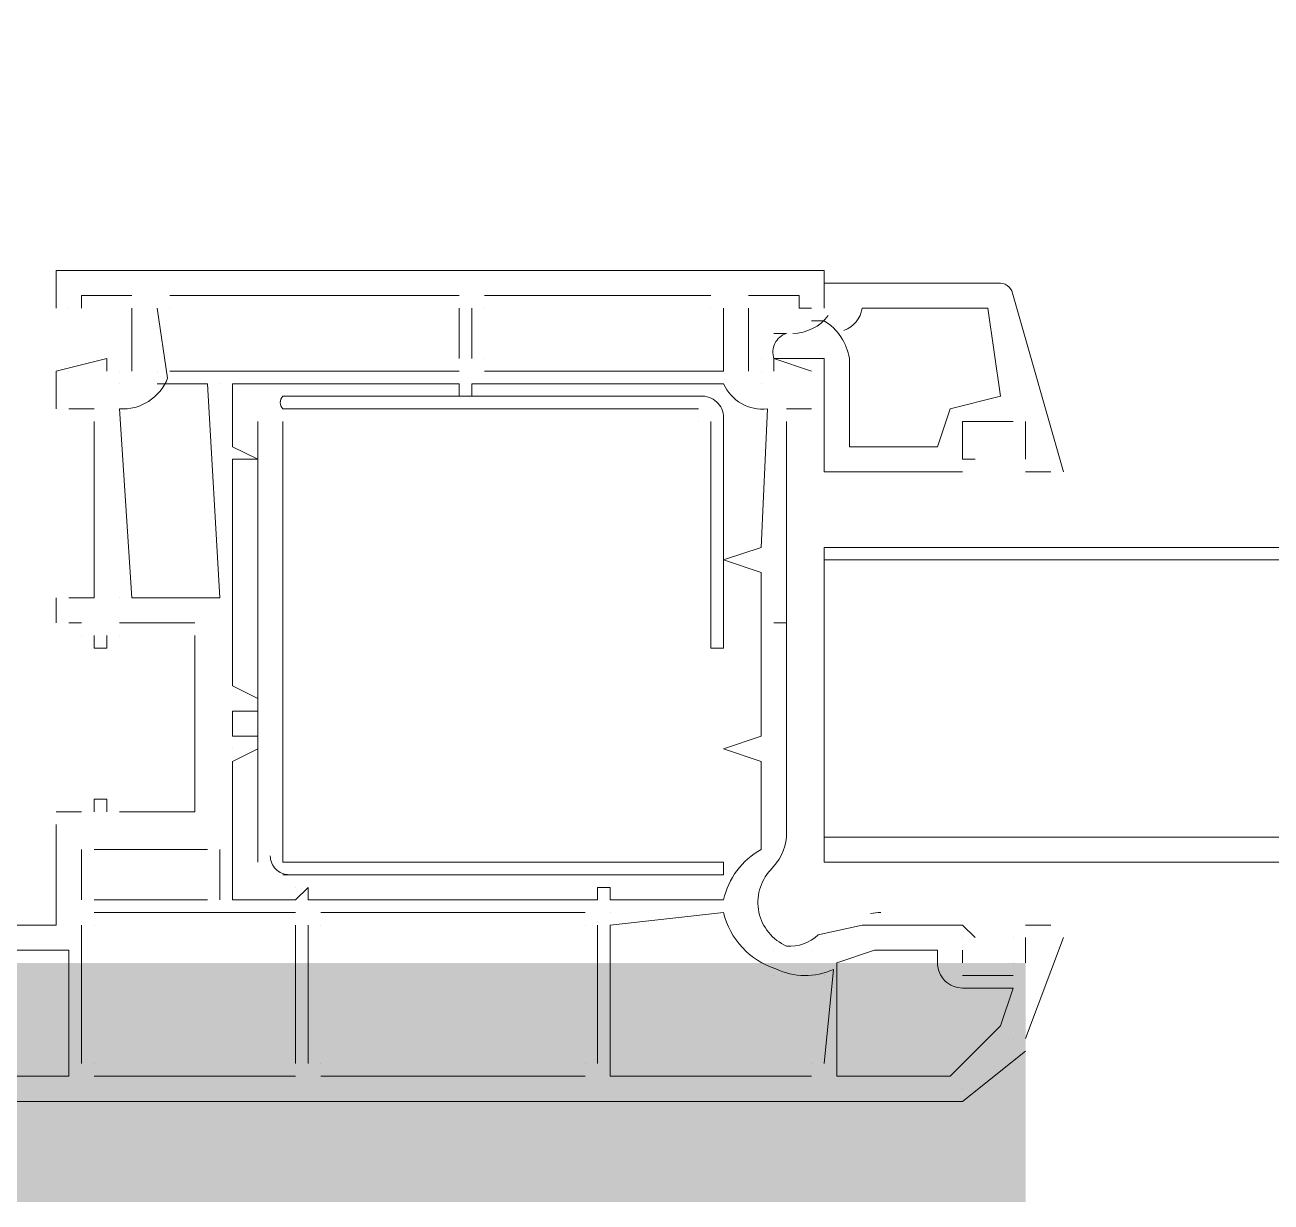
# Model space of a CAD drawing. Header units: millimetres. Extents: x 906 to 41302, y 848 to 28850.
# Drawn here: x 18435.6 to 18540.4, y 17740.9 to 17839.8 of the extents above; entities that cross this region are included whole.
import ezdxf

# ---------------------------------------------------------------- set-up
doc = ezdxf.new("R2010")
doc.units = ezdxf.units.MM
doc.layers.add('PDF_X-단위세대$및$주동평면도$A-DOOR', color=7, linetype='Continuous')
doc.layers.add('PDF_X-단위세대$및$주동평면도$A-ST-AXIS-CEN-SUB', color=7, linetype='Continuous')

msp = doc.modelspace()

# ---------------------------------------------------------------- linework, layer by layer
at = {"layer": 'PDF_X-단위세대$및$주동평면도$A-DOOR', "lineweight": 5}
msp.add_lwpolyline([(18419.24, 18489.09), (18418.19, 18488.04), (18419.24, 18485.92), (18428.77, 18488.04), (18433, 18494.39), (18433, 18582.23), (18428.77, 18586.46), (18419.24, 18589.64, -0.400381), (19245.56, 17764.92)], format="xyb", dxfattribs=at)
at = {"layer": 'PDF_X-단위세대$및$주동평면도$A-DOOR', "lineweight": 9}
for points in [[(18438.29, 17815.99), (18438.29, 17819.17), (18502.85, 17819.17), (18502.85, 17815.99), (18502.85, 17818.11), (18517.67, 17818.11, -0.363981), (18518.73, 17817.05), (18522.96, 17802.24)], [(18446.76, 17815.99), (18447.65, 17810.11, -0.326664), (18443.59, 17807.53), (18444.64, 17791.65), (18452.05, 17791.65), (18450.99, 17809.64), (18446.76, 17809.64)], [(18504.51, 17814.13, 0.290021), (18506.03, 17815.99), (18516.61, 17815.99), (18517.67, 17808.59), (18513.44, 17807.53), (18512.38, 17804.35), (18504.97, 17804.35), (18504.97, 17811.76, 0.217441), (18502.85, 17814.94), (18501.79, 17814.94)], [(18514.49, 17802.24), (18502.85, 17802.24), (18502.85, 17811.76), (18501.79, 17811.76), (18498.62, 17811.76, -0.414215), (18499.68, 17813.88), (18498.62, 17813.88)], [(18493.33, 17806.47), (18493.33, 17787.42), (18494.39, 17787.42), (18494.39, 17807, 0.414215), (18492.27, 17808.59), (18457.34, 17808.59, 0.414215), (18457.34, 17807.53), (18492.27, 17807.53)], [(18515.55, 17763.08), (18514.49, 17764.14), (18506.03, 17764.14), (18502.34, 17763.31, -0.217671), (18499.69, 17762.37, -0.515162), (18498.33, 17768.76, 0.174777), (18499.68, 17771.54), (18499.68, 17789.54), (18498.62, 17789.54), (18499.68, 17789.54), (18499.68, 17806.47)], [(18502.85, 17752.49), (18503.63, 17760.4, -0.217517), (18498.79, 17760.45, -0.260906), (18494.39, 17765.19), (18484.86, 17764.14), (18484.86, 17751.44), (18501.79, 17751.44)], [(18503.91, 17751.44), (18513.44, 17751.44), (18517.67, 17755.67), (18518.73, 17758.84), (18514.49, 17758.84, -0.414215), (18512.38, 17760.96), (18512.38, 17762.02), (18507.09, 17762.02), (18503.91, 17760.96), (18503.91, 17751.44)]]:
    msp.add_lwpolyline(points, format="xyb", dxfattribs=at)
for points in [[(18438.29, 17819.17), (18438.29, 17819.17)], [(18502.85, 17819.17), (18502.85, 17819.17)], [(18502.85, 17818.11), (18502.85, 17818.11)], [(18502.85, 17818.11), (18502.85, 17818.11)], [(18444.64, 17817.05), (18440.41, 17817.05), (18440.41, 17815.99)], [(18440.41, 17817.05), (18440.41, 17817.05)], [(18444.64, 17817.05), (18444.64, 17817.05)], [(18472.16, 17817.05), (18447.82, 17817.05)], [(18447.82, 17817.05), (18447.82, 17817.05)], [(18472.16, 17817.05), (18472.16, 17817.05)], [(18493.33, 17817.05), (18474.28, 17817.05)], [(18474.28, 17817.05), (18474.28, 17817.05)], [(18493.33, 17817.05), (18493.33, 17817.05)], [(18496.5, 17817.05), (18500.74, 17817.05), (18500.74, 17815.99), (18501.79, 17815.99)], [(18496.5, 17817.05), (18496.5, 17817.05)], [(18500.74, 17817.05), (18500.74, 17817.05)], [(18438.29, 17815.99), (18438.29, 17815.99)], [(18439.35, 17815.99), (18439.35, 17815.99)], [(18439.35, 17815.99), (18439.35, 17815.99)], [(18440.41, 17815.99), (18440.41, 17815.99)], [(18444.64, 17810.7), (18444.64, 17815.99)], [(18444.64, 17815.99), (18444.64, 17815.99)], [(18446.76, 17815.99), (18446.76, 17815.99)], [(18447.82, 17815.99), (18447.82, 17815.99)], [(18472.16, 17811.76), (18472.16, 17815.99)], [(18472.16, 17815.99), (18472.16, 17815.99)], [(18473.22, 17815.99), (18473.22, 17811.76)], [(18473.22, 17815.99), (18473.22, 17815.99)], [(18474.28, 17815.99), (18474.28, 17815.99)], [(18474.28, 17810.7), (18494.39, 17810.7), (18494.39, 17815.99)], [(18493.33, 17815.99), (18493.33, 17815.99)], [(18494.39, 17815.99), (18494.39, 17815.99)], [(18496.5, 17810.7), (18496.5, 17815.99)], [(18496.5, 17815.99), (18496.5, 17815.99)], [(18500.74, 17815.99), (18500.74, 17815.99)], [(18501.79, 17815.99), (18501.79, 17815.99)], [(18502.85, 17815.99), (18502.85, 17815.99)], [(18502.85, 17815.99), (18502.85, 17815.99)], [(18506.03, 17815.99), (18506.03, 17815.99)], [(18516.61, 17815.99), (18516.61, 17815.99)], [(18438.29, 17807.53), (18438.29, 17810.7), (18442.53, 17811.76), (18442.53, 17810.7)], [(18442.53, 17811.76), (18442.53, 17811.76)], [(18472.16, 17811.76), (18472.16, 17811.76)], [(18472.16, 17811.76), (18472.16, 17811.76)], [(18473.22, 17811.76), (18473.22, 17811.76)], [(18474.28, 17811.76), (18474.28, 17811.76)], [(18496.5, 17811.76), (18496.5, 17811.76)], [(18497.56, 17811.76), (18497.56, 17811.76)], [(18498.62, 17810.7), (18498.62, 17811.76), (18501.79, 17810.7)], [(18498.62, 17811.76), (18498.62, 17811.76)], [(18498.62, 17811.76), (18498.62, 17811.76)], [(18498.62, 17811.76), (18498.62, 17811.76)], [(18438.29, 17810.7), (18438.29, 17810.7)], [(18439.35, 17810.7), (18439.35, 17810.7)], [(18442.53, 17810.7), (18442.53, 17810.7)], [(18443.59, 17810.7), (18443.59, 17810.7)], [(18443.59, 17810.7), (18443.59, 17810.7)], [(18444.64, 17810.7), (18444.64, 17810.7)], [(18446.76, 17810.7), (18446.76, 17810.7)], [(18447.82, 17810.7), (18472.16, 17810.7)], [(18447.82, 17810.7), (18447.82, 17810.7)], [(18472.16, 17810.7), (18472.16, 17810.7)], [(18474.28, 17810.7), (18474.28, 17810.7)], [(18494.39, 17810.7), (18494.39, 17810.7)], [(18496.5, 17810.7), (18496.5, 17810.7)], [(18497.56, 17810.7), (18497.56, 17810.7)], [(18497.56, 17810.7), (18497.56, 17810.7)], [(18498.62, 17810.7), (18498.62, 17810.7)], [(18501.79, 17810.7), (18501.79, 17810.7)], [(18502.85, 17810.7), (18502.85, 17807.53)], [(18502.85, 17810.7), (18502.85, 17810.7)], [(18443.59, 17809.64), (18443.59, 17809.64)], [(18443.59, 17809.64), (18443.59, 17809.64)], [(18446.76, 17809.64), (18446.76, 17809.64)], [(18450.99, 17809.64), (18450.99, 17809.64)], [(18452.05, 17809.64), (18452.05, 17809.64)], [(18453.11, 17809.64), (18453.11, 17809.64)], [(18472.16, 17809.64), (18472.16, 17809.64)], [(18473.22, 17809.64), (18473.22, 17809.64)], [(18494.39, 17809.64), (18494.39, 17809.64)], [(18497.56, 17809.64), (18497.56, 17809.64)], [(18497.56, 17809.64), (18497.56, 17809.64)], [(18457.34, 17808.59), (18457.34, 17808.59)], [(18472.16, 17808.59), (18472.16, 17808.59)], [(18473.22, 17808.59), (18473.22, 17808.59)], [(18492.27, 17808.59), (18492.27, 17808.59)], [(18517.67, 17808.59), (18517.67, 17808.59)], [(18438.29, 17807.53), (18438.29, 17807.53)], [(18441.47, 17807.53), (18439.35, 17807.53)], [(18439.35, 17807.53), (18439.35, 17807.53)], [(18441.47, 17807.53), (18441.47, 17807.53)], [(18443.59, 17807.53), (18443.59, 17807.53)], [(18457.34, 17807.53), (18457.34, 17807.53)], [(18492.27, 17807.53), (18492.27, 17807.53)], [(18497.56, 17807.53), (18497.56, 17807.53)], [(18501.79, 17807.53), (18499.68, 17807.53)], [(18499.68, 17807.53), (18499.68, 17807.53)], [(18501.79, 17807.53), (18501.79, 17807.53)], [(18502.85, 17807.53), (18502.85, 17807.53)], [(18513.44, 17807.53), (18513.44, 17807.53)], [(18439.35, 17791.65), (18441.47, 17791.65), (18441.47, 17806.47)], [(18441.47, 17806.47), (18441.47, 17806.47)], [(18455.23, 17769.43), (18455.23, 17806.47)], [(18455.23, 17806.47), (18455.23, 17806.47)], [(18457.34, 17806.47), (18457.34, 17769.43), (18494.39, 17769.43), (18494.39, 17768.37), (18457.34, 17768.37)], [(18457.34, 17806.47), (18457.34, 17806.47)], [(18492.27, 17806.47), (18492.27, 17806.47)], [(18493.33, 17806.47), (18493.33, 17806.47)], [(18494.39, 17806.47), (18494.39, 17806.47)], [(18499.68, 17806.47), (18499.68, 17806.47)], [(18515.55, 17803.29), (18514.49, 17803.29), (18514.49, 17806.47), (18518.73, 17806.47)], [(18514.49, 17806.47), (18514.49, 17806.47)], [(18518.73, 17806.47), (18518.73, 17806.47)], [(18519.79, 17803.29), (18519.79, 17806.47)], [(18453.11, 17804.35), (18453.11, 17804.35)], [(18512.38, 17804.35), (18512.38, 17804.35)], [(18453.11, 17803.29), (18453.11, 17803.29)], [(18455.23, 17803.29), (18455.23, 17803.29)], [(18514.49, 17803.29), (18514.49, 17803.29)], [(18514.49, 17803.29), (18514.49, 17803.29)], [(18515.55, 17803.29), (18515.55, 17803.29)], [(18519.79, 17803.29), (18519.79, 17803.29)], [(18519.79, 17803.29), (18519.79, 17803.29)], [(18519.79, 17803.29), (18519.79, 17803.29)], [(18519.79, 17803.29), (18519.79, 17803.29)], [(18519.79, 17802.24), (18521.9, 17802.24)], [(18521.9, 17802.24), (18521.9, 17802.24)], [(18497.56, 17795.89), (18497.56, 17795.89)], [(18494.39, 17794.83), (18494.39, 17794.83)], [(18497.56, 17793.77), (18497.56, 17793.77)], [(18438.29, 17789.54), (18438.29, 17791.65)], [(18438.29, 17791.65), (18438.29, 17791.65)], [(18439.35, 17791.65), (18439.35, 17791.65)], [(18441.47, 17791.65), (18441.47, 17791.65)], [(18443.59, 17791.65), (18443.59, 17791.65)], [(18444.64, 17791.65), (18444.64, 17791.65)], [(18450.99, 17791.65), (18450.99, 17791.65)], [(18452.05, 17791.65), (18452.05, 17791.65)], [(18438.29, 17789.54), (18438.29, 17789.54)], [(18440.41, 17789.54), (18439.35, 17789.54)], [(18439.35, 17789.54), (18439.35, 17789.54)], [(18440.41, 17789.54), (18440.41, 17789.54)], [(18449.94, 17789.54), (18443.59, 17789.54)], [(18443.59, 17789.54), (18443.59, 17789.54)], [(18449.94, 17789.54), (18449.94, 17789.54)], [(18498.62, 17789.54), (18498.62, 17789.54)], [(18499.68, 17789.54), (18499.68, 17789.54)], [(18499.68, 17789.54), (18499.68, 17789.54)], [(18440.41, 17788.48), (18440.41, 17788.48)], [(18442.53, 17788.48), (18442.53, 17787.42), (18441.47, 17787.42), (18441.47, 17788.48)], [(18441.47, 17788.48), (18441.47, 17788.48)], [(18442.53, 17788.48), (18442.53, 17788.48)], [(18449.94, 17788.48), (18449.94, 17773.66), (18443.59, 17773.66)], [(18443.59, 17788.48), (18443.59, 17788.48)], [(18449.94, 17788.48), (18449.94, 17788.48)], [(18441.47, 17787.42), (18441.47, 17787.42)], [(18442.53, 17787.42), (18442.53, 17787.42)], [(18493.33, 17787.42), (18493.33, 17787.42)], [(18453.11, 17784.24), (18453.11, 17784.24)], [(18455.23, 17783.19), (18455.23, 17783.19)], [(18453.11, 17782.13), (18453.11, 17782.13)], [(18455.23, 17782.13), (18455.23, 17782.13)], [(18453.11, 17781.07), (18453.11, 17781.07)], [(18453.11, 17780.01), (18453.11, 17780.01)], [(18455.23, 17780.01), (18455.23, 17780.01)], [(18497.56, 17780.01), (18497.56, 17780.01)], [(18453.11, 17778.95), (18453.11, 17778.95)], [(18455.23, 17778.95), (18455.23, 17778.95)], [(18494.39, 17778.95), (18494.39, 17778.95)], [(18453.11, 17777.89), (18453.11, 17777.89)], [(18497.56, 17777.89), (18497.56, 17777.89)], [(18441.47, 17773.66), (18441.47, 17774.72), (18442.53, 17774.72), (18442.53, 17773.66)], [(18441.47, 17774.72), (18441.47, 17774.72)], [(18442.53, 17774.72), (18442.53, 17774.72)], [(18438.29, 17773.66), (18440.41, 17773.66)], [(18438.29, 17773.66), (18438.29, 17773.66)], [(18440.41, 17773.66), (18440.41, 17773.66)], [(18441.47, 17773.66), (18441.47, 17773.66)], [(18442.53, 17773.66), (18442.53, 17773.66)], [(18443.59, 17773.66), (18443.59, 17773.66)], [(18449.94, 17773.66), (18449.94, 17773.66)], [(18425.59, 17762.02), (18425.59, 17764.14), (18438.29, 17764.14), (18438.29, 17772.6)], [(18438.29, 17772.6), (18438.29, 17772.6)], [(18499.68, 17771.54), (18499.68, 17771.54)], [(18440.41, 17770.49), (18440.41, 17766.25)], [(18440.41, 17770.49), (18440.41, 17770.49)], [(18441.47, 17770.49), (18450.99, 17770.49)], [(18441.47, 17770.49), (18441.47, 17770.49)], [(18450.99, 17770.49), (18450.99, 17770.49)], [(18452.05, 17766.25), (18452.05, 17770.49)], [(18452.05, 17770.49), (18452.05, 17770.49)], [(18497.56, 17770.49), (18497.56, 17770.49)], [(18455.23, 17769.43), (18455.23, 17769.43)], [(18457.34, 17769.43), (18457.34, 17769.43)], [(18494.39, 17769.43), (18494.39, 17769.43)], [(18457.34, 17768.37), (18457.34, 17768.37)], [(18494.39, 17768.37), (18494.39, 17768.37)], [(18497.56, 17768.37), (18497.56, 17768.37)], [(18458.4, 17767.31), (18458.4, 17767.31)], [(18459.46, 17767.31), (18459.46, 17767.31)], [(18483.8, 17767.31), (18483.8, 17767.31)], [(18484.86, 17767.31), (18484.86, 17767.31)], [(18440.41, 17766.25), (18440.41, 17766.25)], [(18450.99, 17766.25), (18441.47, 17766.25)], [(18441.47, 17766.25), (18441.47, 17766.25)], [(18450.99, 17766.25), (18450.99, 17766.25)], [(18452.05, 17766.25), (18452.05, 17766.25)], [(18453.11, 17766.25), (18453.11, 17766.25)], [(18458.4, 17766.25), (18458.4, 17766.25)], [(18459.46, 17766.25), (18459.46, 17766.25)], [(18483.8, 17766.25), (18483.8, 17766.25)], [(18484.86, 17766.25), (18484.86, 17766.25)], [(18494.39, 17766.25), (18494.39, 17766.25)], [(18458.4, 17765.19), (18441.47, 17765.19)], [(18441.47, 17765.19), (18441.47, 17765.19)], [(18458.4, 17765.19), (18458.4, 17765.19)], [(18482.74, 17765.19), (18460.52, 17765.19)], [(18460.52, 17765.19), (18460.52, 17765.19)], [(18482.74, 17765.19), (18482.74, 17765.19)], [(18484.86, 17765.19), (18484.86, 17765.19)], [(18494.39, 17765.19), (18494.39, 17765.19)], [(18438.29, 17764.14), (18438.29, 17764.14)], [(18440.41, 17764.14), (18440.41, 17752.49)], [(18440.41, 17764.14), (18440.41, 17764.14)], [(18441.47, 17764.14), (18441.47, 17764.14)], [(18458.4, 17764.14), (18458.4, 17752.49)], [(18458.4, 17764.14), (18458.4, 17764.14)], [(18459.46, 17764.14), (18459.46, 17752.49)], [(18459.46, 17764.14), (18459.46, 17764.14)], [(18460.52, 17764.14), (18460.52, 17764.14)], [(18482.74, 17764.14), (18482.74, 17764.14)], [(18483.8, 17752.49), (18483.8, 17764.14)], [(18483.8, 17764.14), (18483.8, 17764.14)], [(18484.86, 17764.14), (18484.86, 17764.14)], [(18506.03, 17764.14), (18506.03, 17764.14)], [(18507.09, 17764.14), (18507.09, 17764.14)], [(18514.49, 17764.14), (18514.49, 17764.14)], [(18519.79, 17764.14), (18521.9, 17764.14)], [(18519.79, 17764.14), (18519.79, 17764.14)], [(18521.9, 17764.14), (18521.9, 17764.14)], [(18514.49, 17763.08), (18514.49, 17763.08)], [(18515.55, 17763.08), (18515.55, 17763.08)], [(18518.73, 17763.08), (18518.73, 17763.08)], [(18519.79, 17760.96), (18519.79, 17763.08)], [(18522.96, 17763.08), (18519.79, 17754.61)], [(18519.79, 17763.08), (18519.79, 17763.08)], [(18522.96, 17763.08), (18522.96, 17763.08)], [(18428.77, 17760.96), (18428.77, 17758.84), (18422.42, 17758.84), (18423.48, 17755.67), (18427.71, 17751.44), (18439.35, 17751.44), (18439.35, 17762.02), (18428.77, 17762.02)], [(18439.35, 17762.02), (18439.35, 17762.02)], [(18498.62, 17762.02), (18498.62, 17762.02)], [(18501.79, 17762.02), (18501.79, 17762.02)], [(18507.09, 17762.02), (18507.09, 17762.02)], [(18512.38, 17762.02), (18512.38, 17762.02)], [(18514.49, 17760.96), (18514.49, 17762.02)], [(18514.49, 17762.02), (18514.49, 17762.02)], [(18503.91, 17760.96), (18503.91, 17760.96)], [(18512.38, 17760.96), (18512.38, 17760.96)], [(18514.49, 17760.96), (18514.49, 17760.96)], [(18518.73, 17760.96), (18518.73, 17760.96)], [(18519.79, 17760.96), (18519.79, 17760.96)], [(18498.62, 17759.9), (18498.62, 17759.9)], [(18502.85, 17759.9), (18502.85, 17759.9)], [(18514.49, 17759.9), (18518.73, 17759.9)], [(18514.49, 17759.9), (18514.49, 17759.9)], [(18518.73, 17759.9), (18518.73, 17759.9)], [(18514.49, 17758.84), (18514.49, 17758.84)], [(18518.73, 17758.84), (18518.73, 17758.84)], [(18517.67, 17755.67), (18517.67, 17755.67)], [(18518.73, 17754.61), (18518.73, 17754.61)], [(18519.79, 17754.61), (18519.79, 17754.61)], [(18519.79, 17753.55), (18514.49, 17749.32), (18426.65, 17749.32), (18421.36, 17753.55)], [(18519.79, 17753.55), (18519.79, 17753.55)], [(18440.41, 17752.49), (18440.41, 17752.49)], [(18441.47, 17752.49), (18441.47, 17752.49)], [(18458.4, 17752.49), (18458.4, 17752.49)], [(18459.46, 17752.49), (18459.46, 17752.49)], [(18460.52, 17752.49), (18460.52, 17752.49)], [(18482.74, 17752.49), (18482.74, 17752.49)], [(18483.8, 17752.49), (18483.8, 17752.49)], [(18484.86, 17752.49), (18484.86, 17752.49)], [(18501.79, 17752.49), (18501.79, 17752.49)], [(18502.85, 17752.49), (18502.85, 17752.49)], [(18503.91, 17752.49), (18503.91, 17752.49)], [(18503.91, 17752.49), (18503.91, 17752.49)], [(18439.35, 17751.44), (18439.35, 17751.44)], [(18441.47, 17751.44), (18458.4, 17751.44)], [(18441.47, 17751.44), (18441.47, 17751.44)], [(18458.4, 17751.44), (18458.4, 17751.44)], [(18460.52, 17751.44), (18482.74, 17751.44)], [(18460.52, 17751.44), (18460.52, 17751.44)], [(18482.74, 17751.44), (18482.74, 17751.44)], [(18484.86, 17751.44), (18484.86, 17751.44)], [(18501.79, 17751.44), (18501.79, 17751.44)], [(18503.91, 17751.44), (18503.91, 17751.44)], [(18513.44, 17751.44), (18513.44, 17751.44)], [(18514.49, 17750.38), (18514.49, 17750.38)], [(18514.49, 17749.32), (18514.49, 17749.32)]]:
    msp.add_lwpolyline(points, dxfattribs=at)
msp.add_lwpolyline([(18497.56, 17770.49), (18497.56, 17777.89), (18494.39, 17778.95), (18497.56, 17780.01), (18497.56, 17793.77), (18494.39, 17794.83), (18497.56, 17795.89), (18498.09, 17807.53, -0.326664), (18494.39, 17809.64), (18473.22, 17809.64), (18473.22, 17808.59), (18472.16, 17808.59), (18472.16, 17809.64), (18453.11, 17809.64), (18453.11, 17804.35), (18455.23, 17803.29), (18453.11, 17803.29), (18453.11, 17784.24), (18455.23, 17783.19), (18455.23, 17782.13), (18453.11, 17782.13), (18453.11, 17780.01), (18455.23, 17780.01), (18455.23, 17778.95), (18453.11, 17777.89), (18453.11, 17766.25), (18458.4, 17766.25), (18459.46, 17767.31), (18459.46, 17766.25), (18483.8, 17766.25), (18483.8, 17767.31), (18484.86, 17767.31), (18484.86, 17766.25), (18494.39, 17766.25, -0.21556)], format="xyb", close=True, dxfattribs=at)
for points in [[(18502.85, 17795.89), (19160.08, 17795.89), (19160.08, 17794.83), (18502.85, 17794.83)], [(19160.08, 17794.83), (18502.85, 17794.83), (18502.85, 17771.54), (19160.08, 17771.54)], [(18502.85, 17794.83), (19160.08, 17794.83), (19160.08, 17771.54), (18502.85, 17771.54)], [(18502.85, 17771.54), (19160.08, 17771.54), (19160.08, 17769.43), (18502.85, 17769.43)]]:
    msp.add_lwpolyline(points, close=True, dxfattribs=at)
for centre, radius, start, end in [((18500.21, 17817.58), 3.7, 270, 323.5748), ((18457.87, 17769.96), 1.59, 179.9999, 270.0001), ((18507.62, 17760.43), 4.76, 89.9996, 100.6083)]:
    msp.add_arc(centre, radius, start, end, dxfattribs=at)
at = {"layer": 'PDF_X-단위세대$및$주동평면도$A-ST-AXIS-CEN-SUB', "transparency": 33554559}
for points in [[(18419.24, 17760.96), (18419.24, 17740.85), (18519.79, 17760.96)], [(18419.24, 17740.85), (18519.79, 17760.96), (18519.79, 17740.85)]]:
    msp.add_solid(points, dxfattribs=at)

doc.saveas('drawing.dxf')
